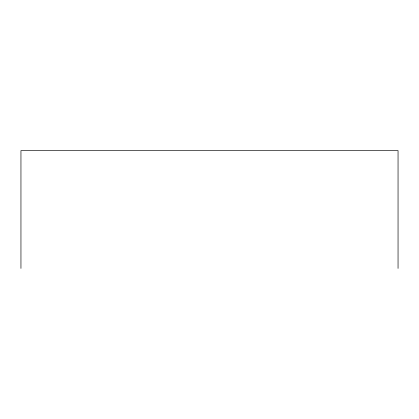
<?xml version="1.0" encoding="UTF-8"?>
<svg xmlns="http://www.w3.org/2000/svg" width="419" height="419" viewBox="0 0 419 419"><rect width="100%" height="100%" fill="white"/><g stroke="black" fill="none" stroke-linecap="round" stroke-linejoin="round"><path stroke-width="0.63" d="M398.05 268.401L398.05 150.599L20.95 150.599L20.95 268.401"/></g></svg>
